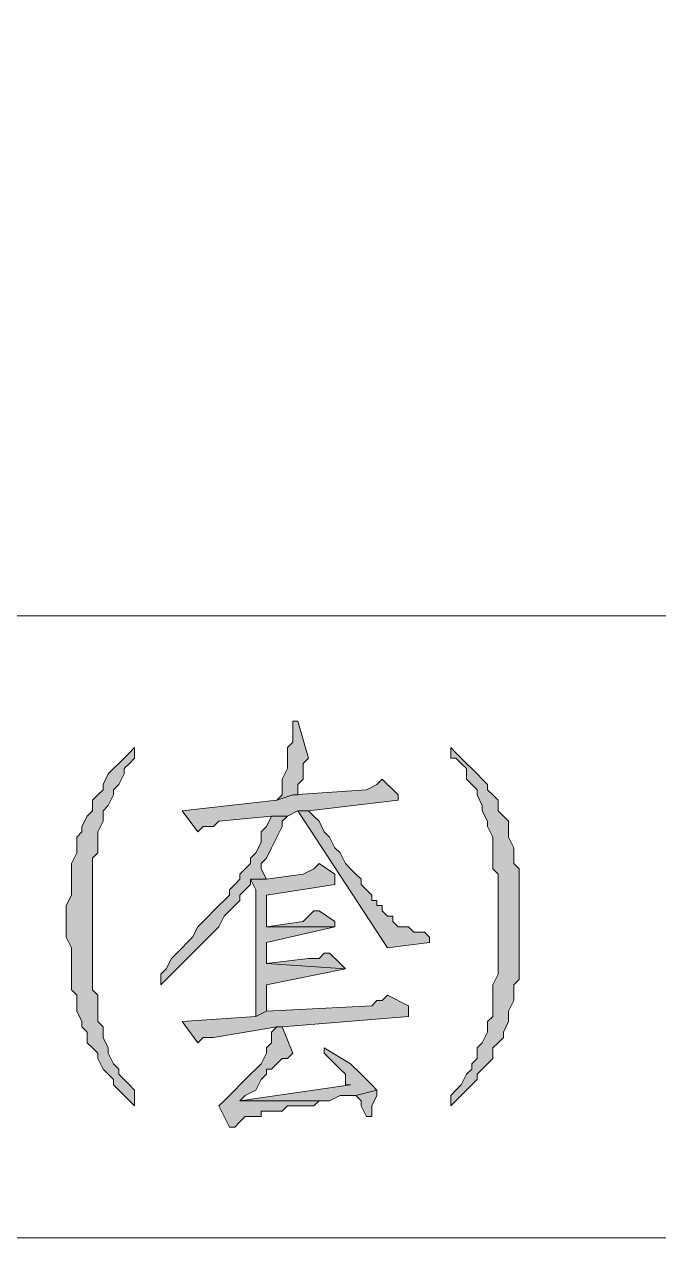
# Model space of a CAD drawing. Header units: millimetres. Extents: x 24 to 410, y 10 to 282.
# Drawn here: x 335.03 to 340.13, y 69.51 to 79.26 of the extents above; entities that cross this region are included whole.
import ezdxf

# ---------------------------------------------------------------- set-up
doc = ezdxf.new("R2010")
doc.units = ezdxf.units.MM

msp = doc.modelspace()

# ---------------------------------------------------------------- hatches: boundary and pattern name
h = msp.add_hatch(color=7)
h.dxf.hatch_style = 2
h.paths.add_polyline_path([(337.227333, 73.66), (337.185, 73.66), (337.185, 73.617667), (337.185, 73.490667), (337.142667, 73.448333), (337.142667, 73.279), (337.100333, 73.194333), (337.100333, 73.067333), (337.058, 73.025), (337.185, 73.067333), (337.227333, 73.067333), (337.227333, 73.152), (337.269667, 73.194333), (337.269667, 73.321333), (337.312, 73.363667)])
h = msp.add_hatch(color=7)
h.dxf.hatch_style = 2
h.paths.add_polyline_path([(335.915, 73.448333), (335.872667, 73.406), (335.830333, 73.363667), (335.788, 73.321333), (335.745667, 73.279), (335.703333, 73.236667), (335.661, 73.152), (335.661, 73.109667), (335.618667, 73.067333), (335.576333, 73.025), (335.576333, 72.940333), (335.534, 72.898), (335.491667, 72.813333), (335.491667, 72.771), (335.449333, 72.728667), (335.449333, 72.601667), (335.407, 72.517), (335.407, 72.263), (335.364667, 72.178333), (335.364667, 72.093667), (335.364667, 72.051333), (335.364667, 71.924333), (335.407, 71.839667), (335.407, 71.501), (335.449333, 71.458667), (335.449333, 71.331667), (335.491667, 71.247), (335.491667, 71.204667), (335.534, 71.162333), (335.534, 71.077667), (335.576333, 71.035333), (335.618667, 70.993), (335.618667, 70.950667), (335.661, 70.866), (335.703333, 70.823667), (335.745667, 70.781333), (335.745667, 70.739), (335.788, 70.696667), (335.830333, 70.654333), (335.872667, 70.612), (335.915, 70.569667), (335.915, 70.696667), (335.872667, 70.739), (335.830333, 70.781333), (335.788, 70.823667), (335.788, 70.866), (335.745667, 70.908333), (335.703333, 70.993), (335.703333, 71.035333), (335.661, 71.12), (335.661, 71.204667), (335.618667, 71.247), (335.618667, 71.458667), (335.576333, 71.501), (335.576333, 72.559333), (335.618667, 72.601667), (335.618667, 72.771), (335.661, 72.855667), (335.661, 72.940333), (335.703333, 72.982667), (335.745667, 73.067333), (335.745667, 73.109667), (335.788, 73.152), (335.830333, 73.236667), (335.830333, 73.279), (335.872667, 73.321333), (335.915, 73.363667)])
h = msp.add_hatch(color=7)
h.dxf.hatch_style = 2
h.paths.add_polyline_path([(338.455, 73.448333), (338.455, 73.363667), (338.497333, 73.363667), (338.539667, 73.321333), (338.582, 73.279), (338.582, 73.194333), (338.624333, 73.152), (338.666667, 73.109667), (338.666667, 73.067333), (338.709, 72.982667), (338.709, 72.940333), (338.751333, 72.855667), (338.751333, 72.813333), (338.793667, 72.728667), (338.793667, 72.474667), (338.836, 72.432333), (338.836, 72.009), (338.836, 71.924333), (338.836, 71.628), (338.793667, 71.543333), (338.793667, 71.289333), (338.751333, 71.247), (338.751333, 71.162333), (338.709, 71.077667), (338.666667, 71.035333), (338.666667, 70.950667), (338.624333, 70.908333), (338.624333, 70.866), (338.582, 70.823667), (338.539667, 70.739), (338.497333, 70.696667), (338.455, 70.654333), (338.455, 70.569667), (338.497333, 70.612), (338.539667, 70.654333), (338.582, 70.696667), (338.624333, 70.739), (338.666667, 70.781333), (338.666667, 70.823667), (338.709, 70.866), (338.751333, 70.908333), (338.793667, 70.950667), (338.793667, 71.035333), (338.836, 71.077667), (338.878333, 71.12), (338.878333, 71.162333), (338.920667, 71.247), (338.920667, 71.331667), (338.963, 71.416333), (338.963, 71.543333), (339.005333, 71.585667), (339.005333, 72.474667), (338.963, 72.517), (338.963, 72.644), (338.920667, 72.728667), (338.920667, 72.855667), (338.878333, 72.898), (338.836, 72.940333), (338.836, 73.025), (338.793667, 73.067333), (338.751333, 73.109667), (338.751333, 73.152), (338.709, 73.194333), (338.666667, 73.236667), (338.624333, 73.279), (338.582, 73.321333), (338.539667, 73.363667), (338.497333, 73.406)])
h = msp.add_hatch(color=7)
h.dxf.hatch_style = 2
h.paths.add_polyline_path([(337.904667, 73.194333), (337.862333, 73.152), (337.777667, 73.109667), (337.185, 73.067333), (337.058, 73.025), (336.296, 72.940333), (336.423, 72.771), (336.465333, 72.813333), (336.55, 72.813333), (336.592333, 72.855667), (337.015667, 72.898), (337.142667, 72.898), (337.227333, 72.940333), (337.312, 72.940333), (338.031667, 73.025), (338.031667, 73.067333)])
h = msp.add_hatch(color=7)
h.dxf.hatch_style = 2
h.paths.add_polyline_path([(337.312, 72.940333), (337.227333, 72.940333), (337.947, 71.839667), (338.285667, 71.882), (338.285667, 71.924333), (338.243333, 71.966667), (338.158667, 71.966667), (338.116333, 72.009), (338.031667, 72.009), (337.989333, 72.051333), (337.989333, 72.093667), (337.947, 72.093667), (337.904667, 72.136), (337.904667, 72.178333), (337.862333, 72.178333), (337.862333, 72.220667), (337.82, 72.220667), (337.82, 72.263), (337.777667, 72.305333), (337.735333, 72.347667), (337.735333, 72.39), (337.693, 72.432333), (337.650667, 72.474667), (337.608333, 72.517), (337.566, 72.601667), (337.523667, 72.644), (337.481333, 72.728667), (337.439, 72.771), (337.396667, 72.855667), (337.354333, 72.898)])
h = msp.add_hatch(color=7)
h.dxf.hatch_style = 2
h.paths.add_polyline_path([(337.142667, 72.898), (337.015667, 72.898), (336.973333, 72.813333), (336.931, 72.771), (336.931, 72.686333), (336.888667, 72.601667), (336.846333, 72.559333), (336.846333, 72.517), (336.804, 72.474667), (336.761667, 72.432333), (336.761667, 72.39), (336.719333, 72.347667), (336.677, 72.305333), (336.677, 72.263), (336.634667, 72.220667), (336.592333, 72.178333), (336.55, 72.136), (336.507667, 72.093667), (336.465333, 72.051333), (336.423, 72.009), (336.380667, 71.924333), (336.338333, 71.882), (336.296, 71.839667), (336.253667, 71.797333), (336.211333, 71.755), (336.169, 71.670333), (336.126667, 71.628), (336.126667, 71.543333), (336.211333, 71.628), (336.253667, 71.670333), (336.296, 71.712667), (336.338333, 71.755), (336.380667, 71.797333), (336.423, 71.839667), (336.465333, 71.882), (336.507667, 71.924333), (336.55, 71.966667), (336.592333, 72.009), (336.634667, 72.093667), (336.677, 72.136), (336.719333, 72.178333), (336.761667, 72.220667), (336.761667, 72.263), (336.804, 72.305333), (336.846333, 72.347667), (336.846333, 72.39), (336.973333, 72.39), (336.931, 72.474667), (336.931, 72.517), (336.973333, 72.559333), (337.015667, 72.644), (337.058, 72.728667), (337.100333, 72.813333), (337.100333, 72.855667)])
h = msp.add_hatch(color=7)
h.dxf.hatch_style = 2
h.paths.add_polyline_path([(337.396667, 72.517), (337.354333, 72.474667), (337.269667, 72.432333), (336.973333, 72.39), (336.846333, 72.39), (336.888667, 72.305333), (336.888667, 71.289333), (336.973333, 71.331667), (336.973333, 71.543333), (337.608333, 71.670333), (336.973333, 71.712667), (336.973333, 71.882), (337.523667, 72.009), (336.973333, 72.009), (336.973333, 72.263), (337.523667, 72.347667), (337.523667, 72.432333)])
h = msp.add_hatch(color=7)
h.dxf.hatch_style = 2
h.paths.add_polyline_path([(337.396667, 72.136), (337.354333, 72.136), (337.312, 72.093667), (337.269667, 72.051333), (336.973333, 72.009), (337.523667, 72.009), (337.523667, 72.051333)])
h = msp.add_hatch(color=7)
h.dxf.hatch_style = 2
h.paths.add_polyline_path([(337.481333, 71.797333), (337.439, 71.797333), (337.396667, 71.755), (337.312, 71.755), (336.973333, 71.712667), (337.608333, 71.670333), (337.566, 71.712667)])
h = msp.add_hatch(color=7)
h.dxf.hatch_style = 2
h.paths.add_polyline_path([(337.947, 71.458667), (337.904667, 71.416333), (337.862333, 71.416333), (337.82, 71.374), (336.973333, 71.331667), (336.888667, 71.289333), (336.296, 71.247), (336.423, 71.077667), (336.465333, 71.12), (336.55, 71.12), (337.058, 71.204667), (337.100333, 71.204667), (338.116333, 71.289333), (338.116333, 71.374)])
h = msp.add_hatch(color=7)
h.dxf.hatch_style = 2
h.paths.add_polyline_path([(337.100333, 71.204667), (337.058, 71.204667), (337.015667, 71.162333), (337.015667, 71.077667), (336.973333, 71.035333), (336.973333, 70.993), (336.931, 70.908333), (336.888667, 70.866), (336.846333, 70.823667), (336.804, 70.781333), (336.761667, 70.739), (336.719333, 70.696667), (336.677, 70.654333), (336.634667, 70.612), (336.592333, 70.569667), (336.677, 70.400333), (336.719333, 70.400333), (336.761667, 70.442667), (336.804, 70.485), (336.888667, 70.485), (336.931, 70.485), (336.931, 70.527333), (336.973333, 70.527333), (337.100333, 70.527333), (337.142667, 70.569667), (337.354333, 70.569667), (337.396667, 70.612), (336.761667, 70.612), (336.804, 70.654333), (336.888667, 70.696667), (336.931, 70.781333), (336.973333, 70.823667), (336.973333, 70.866), (337.015667, 70.866), (337.058, 70.908333), (337.100333, 70.950667), (337.142667, 70.950667), (337.185, 70.993)])
h = msp.add_hatch(color=7)
h.dxf.hatch_style = 2
h.paths.add_polyline_path([(337.439, 71.035333), (337.439, 70.993), (337.481333, 70.950667), (337.523667, 70.908333), (337.566, 70.866), (337.608333, 70.823667), (337.608333, 70.739), (337.650667, 70.739), (336.761667, 70.612), (337.481333, 70.612), (337.566, 70.654333), (337.693, 70.654333), (337.862333, 70.696667), (337.82, 70.739), (337.777667, 70.781333), (337.735333, 70.823667), (337.650667, 70.908333)])
h = msp.add_hatch(color=7)
h.dxf.hatch_style = 2
h.paths.add_polyline_path([(337.862333, 70.696667), (337.693, 70.654333), (337.735333, 70.612), (337.735333, 70.569667), (337.777667, 70.485), (337.82, 70.485), (337.82, 70.569667), (337.862333, 70.654333)])

# ---------------------------------------------------------------- linework, layer by layer
at = {"color": 7, "lineweight": 0}
for points in [[(284.437667, 134.535333), (395.435667, 134.535333), (395.435667, 69.511333), (284.437667, 69.511333)], [(337.227333, 73.66), (337.185, 73.66), (337.185, 73.617667), (337.185, 73.490667), (337.142667, 73.448333), (337.142667, 73.279), (337.100333, 73.194333), (337.100333, 73.067333), (337.058, 73.025), (337.185, 73.067333), (337.227333, 73.067333), (337.227333, 73.152), (337.269667, 73.194333), (337.269667, 73.321333), (337.312, 73.363667)], [(335.915, 73.448333), (335.872667, 73.406), (335.830333, 73.363667), (335.788, 73.321333), (335.745667, 73.279), (335.703333, 73.236667), (335.661, 73.152), (335.661, 73.109667), (335.618667, 73.067333), (335.576333, 73.025), (335.576333, 72.940333), (335.534, 72.898), (335.491667, 72.813333), (335.491667, 72.771), (335.449333, 72.728667), (335.449333, 72.601667), (335.407, 72.517), (335.407, 72.263), (335.364667, 72.178333), (335.364667, 72.093667), (335.364667, 72.051333), (335.364667, 71.924333), (335.407, 71.839667), (335.407, 71.501), (335.449333, 71.458667), (335.449333, 71.331667), (335.491667, 71.247), (335.491667, 71.204667), (335.534, 71.162333), (335.534, 71.077667), (335.576333, 71.035333), (335.618667, 70.993), (335.618667, 70.950667), (335.661, 70.866), (335.703333, 70.823667), (335.745667, 70.781333), (335.745667, 70.739), (335.788, 70.696667), (335.830333, 70.654333), (335.872667, 70.612), (335.915, 70.569667), (335.915, 70.696667), (335.872667, 70.739), (335.830333, 70.781333), (335.788, 70.823667), (335.788, 70.866), (335.745667, 70.908333), (335.703333, 70.993), (335.703333, 71.035333), (335.661, 71.12), (335.661, 71.204667), (335.618667, 71.247), (335.618667, 71.458667), (335.576333, 71.501), (335.576333, 72.559333), (335.618667, 72.601667), (335.618667, 72.771), (335.661, 72.855667), (335.661, 72.940333), (335.703333, 72.982667), (335.745667, 73.067333), (335.745667, 73.109667), (335.788, 73.152), (335.830333, 73.236667), (335.830333, 73.279), (335.872667, 73.321333), (335.915, 73.363667)], [(338.455, 73.448333), (338.455, 73.363667), (338.497333, 73.363667), (338.539667, 73.321333), (338.582, 73.279), (338.582, 73.194333), (338.624333, 73.152), (338.666667, 73.109667), (338.666667, 73.067333), (338.709, 72.982667), (338.709, 72.940333), (338.751333, 72.855667), (338.751333, 72.813333), (338.793667, 72.728667), (338.793667, 72.474667), (338.836, 72.432333), (338.836, 72.009), (338.836, 71.924333), (338.836, 71.628), (338.793667, 71.543333), (338.793667, 71.289333), (338.751333, 71.247), (338.751333, 71.162333), (338.709, 71.077667), (338.666667, 71.035333), (338.666667, 70.950667), (338.624333, 70.908333), (338.624333, 70.866), (338.582, 70.823667), (338.539667, 70.739), (338.497333, 70.696667), (338.455, 70.654333), (338.455, 70.569667), (338.497333, 70.612), (338.539667, 70.654333), (338.582, 70.696667), (338.624333, 70.739), (338.666667, 70.781333), (338.666667, 70.823667), (338.709, 70.866), (338.751333, 70.908333), (338.793667, 70.950667), (338.793667, 71.035333), (338.836, 71.077667), (338.878333, 71.12), (338.878333, 71.162333), (338.920667, 71.247), (338.920667, 71.331667), (338.963, 71.416333), (338.963, 71.543333), (339.005333, 71.585667), (339.005333, 72.474667), (338.963, 72.517), (338.963, 72.644), (338.920667, 72.728667), (338.920667, 72.855667), (338.878333, 72.898), (338.836, 72.940333), (338.836, 73.025), (338.793667, 73.067333), (338.751333, 73.109667), (338.751333, 73.152), (338.709, 73.194333), (338.666667, 73.236667), (338.624333, 73.279), (338.582, 73.321333), (338.539667, 73.363667), (338.497333, 73.406)], [(337.904667, 73.194333), (337.862333, 73.152), (337.777667, 73.109667), (337.185, 73.067333), (337.058, 73.025), (336.296, 72.940333), (336.423, 72.771), (336.465333, 72.813333), (336.55, 72.813333), (336.592333, 72.855667), (337.015667, 72.898), (337.142667, 72.898), (337.227333, 72.940333), (337.312, 72.940333), (338.031667, 73.025), (338.031667, 73.067333)], [(337.312, 72.940333), (337.227333, 72.940333), (337.947, 71.839667), (338.285667, 71.882), (338.285667, 71.924333), (338.243333, 71.966667), (338.158667, 71.966667), (338.116333, 72.009), (338.031667, 72.009), (337.989333, 72.051333), (337.989333, 72.093667), (337.947, 72.093667), (337.904667, 72.136), (337.904667, 72.178333), (337.862333, 72.178333), (337.862333, 72.220667), (337.82, 72.220667), (337.82, 72.263), (337.777667, 72.305333), (337.735333, 72.347667), (337.735333, 72.39), (337.693, 72.432333), (337.650667, 72.474667), (337.608333, 72.517), (337.566, 72.601667), (337.523667, 72.644), (337.481333, 72.728667), (337.439, 72.771), (337.396667, 72.855667), (337.354333, 72.898)], [(337.142667, 72.898), (337.015667, 72.898), (336.973333, 72.813333), (336.931, 72.771), (336.931, 72.686333), (336.888667, 72.601667), (336.846333, 72.559333), (336.846333, 72.517), (336.804, 72.474667), (336.761667, 72.432333), (336.761667, 72.39), (336.719333, 72.347667), (336.677, 72.305333), (336.677, 72.263), (336.634667, 72.220667), (336.592333, 72.178333), (336.55, 72.136), (336.507667, 72.093667), (336.465333, 72.051333), (336.423, 72.009), (336.380667, 71.924333), (336.338333, 71.882), (336.296, 71.839667), (336.253667, 71.797333), (336.211333, 71.755), (336.169, 71.670333), (336.126667, 71.628), (336.126667, 71.543333), (336.211333, 71.628), (336.253667, 71.670333), (336.296, 71.712667), (336.338333, 71.755), (336.380667, 71.797333), (336.423, 71.839667), (336.465333, 71.882), (336.507667, 71.924333), (336.55, 71.966667), (336.592333, 72.009), (336.634667, 72.093667), (336.677, 72.136), (336.719333, 72.178333), (336.761667, 72.220667), (336.761667, 72.263), (336.804, 72.305333), (336.846333, 72.347667), (336.846333, 72.39), (336.973333, 72.39), (336.931, 72.474667), (336.931, 72.517), (336.973333, 72.559333), (337.015667, 72.644), (337.058, 72.728667), (337.100333, 72.813333), (337.100333, 72.855667)], [(337.396667, 72.517), (337.354333, 72.474667), (337.269667, 72.432333), (336.973333, 72.39), (336.846333, 72.39), (336.888667, 72.305333), (336.888667, 71.289333), (336.973333, 71.331667), (336.973333, 71.543333), (337.608333, 71.670333), (336.973333, 71.712667), (336.973333, 71.882), (337.523667, 72.009), (336.973333, 72.009), (336.973333, 72.263), (337.523667, 72.347667), (337.523667, 72.432333)], [(337.396667, 72.136), (337.354333, 72.136), (337.312, 72.093667), (337.269667, 72.051333), (336.973333, 72.009), (337.523667, 72.009), (337.523667, 72.051333)], [(337.481333, 71.797333), (337.439, 71.797333), (337.396667, 71.755), (337.312, 71.755), (336.973333, 71.712667), (337.608333, 71.670333), (337.566, 71.712667)], [(337.947, 71.458667), (337.904667, 71.416333), (337.862333, 71.416333), (337.82, 71.374), (336.973333, 71.331667), (336.888667, 71.289333), (336.296, 71.247), (336.423, 71.077667), (336.465333, 71.12), (336.55, 71.12), (337.058, 71.204667), (337.100333, 71.204667), (338.116333, 71.289333), (338.116333, 71.374)], [(337.100333, 71.204667), (337.058, 71.204667), (337.015667, 71.162333), (337.015667, 71.077667), (336.973333, 71.035333), (336.973333, 70.993), (336.931, 70.908333), (336.888667, 70.866), (336.846333, 70.823667), (336.804, 70.781333), (336.761667, 70.739), (336.719333, 70.696667), (336.677, 70.654333), (336.634667, 70.612), (336.592333, 70.569667), (336.677, 70.400333), (336.719333, 70.400333), (336.761667, 70.442667), (336.804, 70.485), (336.888667, 70.485), (336.931, 70.485), (336.931, 70.527333), (336.973333, 70.527333), (337.100333, 70.527333), (337.142667, 70.569667), (337.354333, 70.569667), (337.396667, 70.612), (336.761667, 70.612), (336.804, 70.654333), (336.888667, 70.696667), (336.931, 70.781333), (336.973333, 70.823667), (336.973333, 70.866), (337.015667, 70.866), (337.058, 70.908333), (337.100333, 70.950667), (337.142667, 70.950667), (337.185, 70.993)], [(337.439, 71.035333), (337.439, 70.993), (337.481333, 70.950667), (337.523667, 70.908333), (337.566, 70.866), (337.608333, 70.823667), (337.608333, 70.739), (337.650667, 70.739), (336.761667, 70.612), (337.481333, 70.612), (337.566, 70.654333), (337.693, 70.654333), (337.862333, 70.696667), (337.82, 70.739), (337.777667, 70.781333), (337.735333, 70.823667), (337.650667, 70.908333)], [(337.862333, 70.696667), (337.693, 70.654333), (337.735333, 70.612), (337.735333, 70.569667), (337.777667, 70.485), (337.82, 70.485), (337.82, 70.569667), (337.862333, 70.654333)]]:
    msp.add_lwpolyline(points, close=True, dxfattribs=at)
msp.add_lwpolyline([(284.437667, 74.506667), (395.435667, 74.506667)], dxfattribs=at)

doc.saveas('drawing.dxf')
